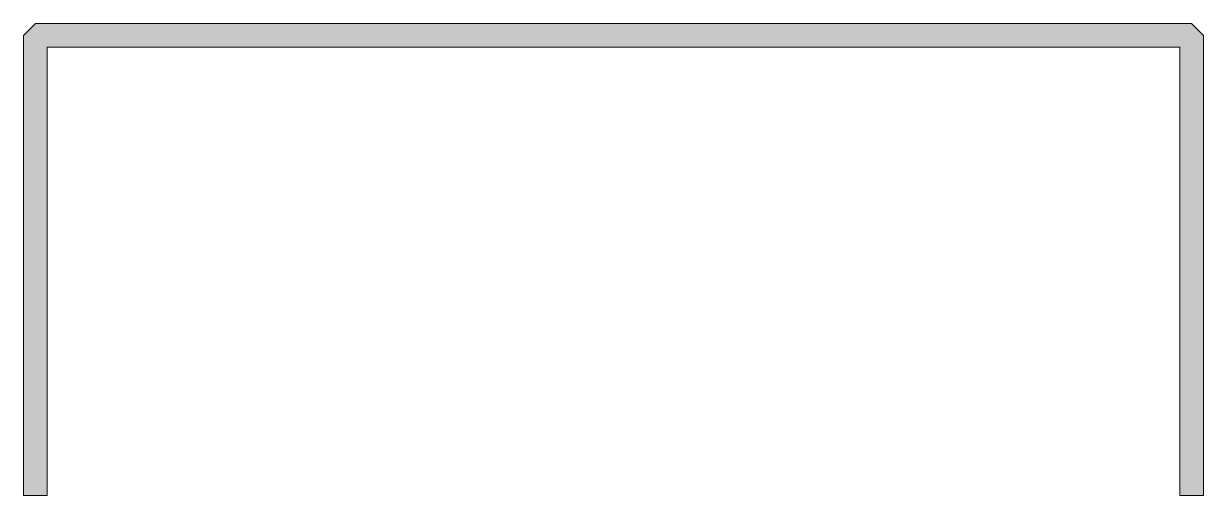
# Model space of a CAD drawing. Header units: metres. Extents: x -50 to 50, y -40 to 0.
import ezdxf

# ---------------------------------------------------------------- set-up
doc = ezdxf.new("R2010")
doc.units = ezdxf.units.M
doc.layers.add('A-DETL-GENF', color=92, linetype='Continuous', lineweight=18)

# ---------------------------------------------------------------- blocks, each defined once
blk = doc.blocks.new('22 verzwaard metalstud profiel - 100 mm-2059613-00_0 Basismaterialen')
at = {"layer": 'A-DETL-GENF'}
blk.add_hatch(color=256, dxfattribs=at).paths.add_polyline_path([(48, -40), (50, -40), (50, -1), (49, 0), (-49, 0), (-50, -1), (-50, -40), (-48, -40), (-48, -2), (48, -2)])
for p, q in [((-49, 0), (-50, -1)), ((-50, -1), (-49, 0)), ((49, 0), (-49, 0)), ((49, 0), (-49, 0)), ((50, -1), (49, 0)), ((50, -1), (49, 0)), ((-50, -1), (-50, -40)), ((-50, -40), (-50, -1)), ((50, -40), (50, -1)), ((50, -40), (50, -1)), ((-48, -2), (48, -2)), ((-48, -40), (-48, -2)), ((-48, -40), (-48, -2)), ((-48, -2), (48, -2)), ((48, -2), (48, -40)), ((48, -40), (48, -2)), ((-50, -40), (-48, -40)), ((-50, -40), (-48, -40)), ((48, -40), (50, -40)), ((48, -40), (50, -40))]:
    blk.add_line(p, q, dxfattribs=at)

msp = doc.modelspace()

# ---------------------------------------------------------------- block references
msp.add_blockref('22 verzwaard metalstud profiel - 100 mm-2059613-00_0 Basismaterialen', (0, 0))

doc.saveas('drawing.dxf')
